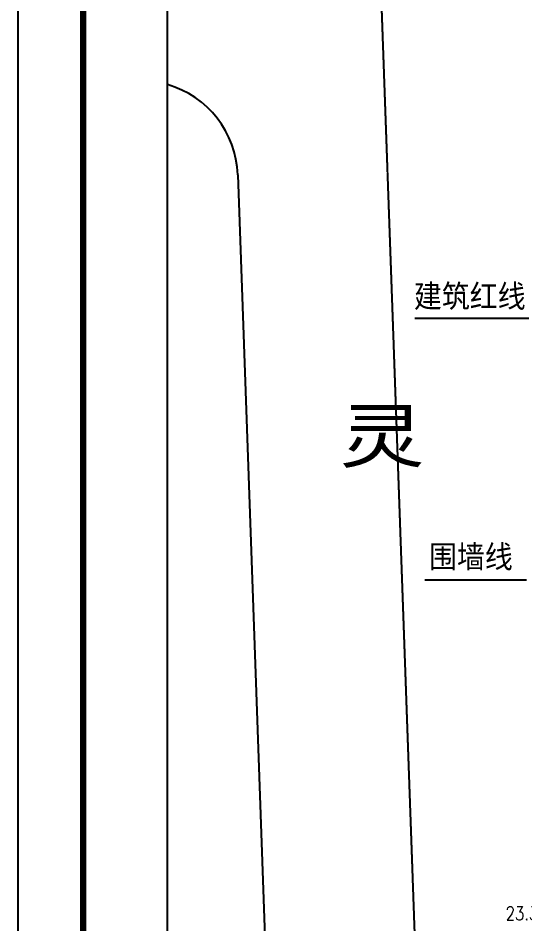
# Model space of a CAD drawing. Header units: millimetres. Extents: x 468001845 to 468595845, y 3387484553 to 3388325553.
# Drawn here: x 468001845 to 468079759, y 3388095645 to 3388235009 of the extents above; entities that cross this region are included whole.
import ezdxf
from ezdxf.enums import TextEntityAlignment as Align

# ---------------------------------------------------------------- set-up
doc = ezdxf.new("R2010")
doc.units = ezdxf.units.MM
doc.linetypes.add('ACAD_ISO04W100', pattern=[30.5, 24, -3, 0.5, -3])
doc.linetypes.add('CENTER', pattern=[2, 1.25, -0.25, 0.25, -0.25])
for name, color, linetype in [('AXIS', 3, 'Continuous'), ('DAOLU', 7, 'Continuous'), ('PUB_DIM', 3, 'Continuous'), ('PUB_TEXT', 7, 'Continuous'), ('PUB_TITLE', 4, 'Continuous'), ('ROAD-XING', 1, 'CENTER')]:
    doc.layers.add(name, color=color, linetype=linetype)
doc.styles.add('DIM_FONT', font='SIMPLEX.shx', dxfattribs={"width": 0.8})
doc.styles.add('HT', font='', dxfattribs={"width": 0.8})
doc.styles.get('HT').set_extended_font_data('SimHei')

msp = doc.modelspace()

# ---------------------------------------------------------------- linework, layer by layer
for p, q in [((468080359.1, 3388188770.1), (468062846.8, 3388188770.1)), ((468080032.6, 3388148552.3), (468064358.6, 3388148552.3))]:
    msp.add_line(p, q)
at = {"layer": 'AXIS'}
msp.add_lwpolyline([(468024799.3, 3388262599.3), (468572068.3, 3388262599.3), (468572068.3, 3387579084.4), (468024799.3, 3387579084.4)], close=True, dxfattribs=at)
at = {"layer": 'DAOLU'}
msp.add_line((468035611.9, 3388210919.7), (468040705, 3388067942.5), dxfattribs=at)
msp.add_arc((468020621.5, 3388210385.8), 15000, 2.040089, 73.828017, dxfattribs=at)
at = {"layer": 'PUB_TITLE'}
msp.add_lwpolyline([(468001845, 3387484552.7), (468001845, 3388325552.7), (468595845, 3388325552.7), (468595845, 3387484552.7)], close=True, dxfattribs=at)
at = {"layer": 'PUB_TITLE', "const_width": 1000}
msp.add_lwpolyline([(468011845, 3387494552.7), (468585845, 3387494552.7), (468585845, 3388300552.7), (468011845, 3388300552.7)], close=True, dxfattribs=at)
at = {"layer": 'ROAD-XING', "linetype": 'ACAD_ISO04W100', "ltscale": 0.1}
msp.add_line((468056785.6, 3388262599.3), (468072080, 3387833240.3), dxfattribs=at)

# ---------------------------------------------------------------- texts
at = {"layer": 'PUB_DIM', "style": 'DIM_FONT', "width": 0.8}
msp.add_text('23.370', height=2100, dxfattribs=at).set_placement((468084717, 3388096208.2), align=Align.RIGHT)
at = {"layer": 'PUB_TEXT', "color": 7, "style": 'HT'}
for s, height, width, p in [('建筑红线', 3500, 0.9, (468062688.8, 3388190477.2, -54766.8)), ('灵', 8000, 1.2, (468051249.1, 3388166743.3)), ('围墙线', 3500, 0.9, (468065011.3, 3388150395.7, -54766.8))]:
    msp.add_text(s, height=height, rotation=360, dxfattribs=dict(at, width=width)).set_placement(p)

doc.saveas('drawing.dxf')
